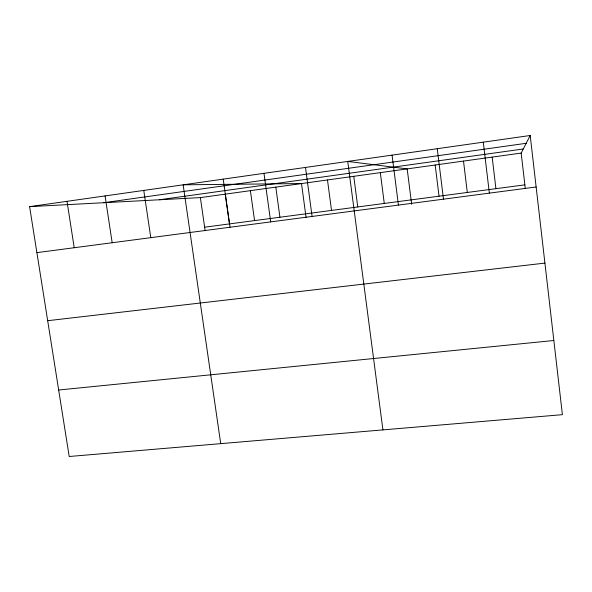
<?xml version="1.0" encoding="UTF-8"?>
<svg xmlns="http://www.w3.org/2000/svg" width="592" height="592" viewBox="0 0 592 592"><rect width="100%" height="100%" fill="white"/><g stroke="black" fill="none" stroke-linecap="round" stroke-linejoin="round"><path stroke-width="0.89" d="M525.282 188.485L521.167 153.076L530.195 135.501L29.6 206.645L69.205 456.499L562.4 414.666L530.195 135.501M103.741 202.716L526.192 143.301M159.344 199.778L523.269 148.977M29.6 206.645L200.37 197.602L521.167 153.076M204.632 227.195L524.86 184.852M36.889 252.636L536.137 186.983M47.678 320.701L544.914 263.1M58.667 390.01L553.846 340.504M67.014 201.324L74.215 247.722M105.065 195.915L112.177 242.735M143.767 190.417L150.79 237.658M220.727 443.645L183.143 184.822L301.498 183.564L306.079 217.449M200.37 197.602L205.135 230.717M223.214 179.124L230.036 227.239M225.241 194.154L229.459 223.909M250.386 190.661L254.56 220.594M263.988 173.33L270.699 221.889M275.805 187.131L279.935 217.234M305.494 167.432L312.095 216.443M327.48 179.961L331.527 210.412M382.92 429.888L347.741 161.431L407.185 168.898L411.647 204.329M353.75 176.312L357.753 206.948M380.316 172.627L384.275 203.441M392.074 155.126L398.431 205.091M437.251 148.71L443.475 199.171M435.179 165.013L439.035 196.196M463.506 161.083L467.31 192.459M483.279 142.169L489.362 193.133M492.167 157.102L495.918 188.678"/></g></svg>
